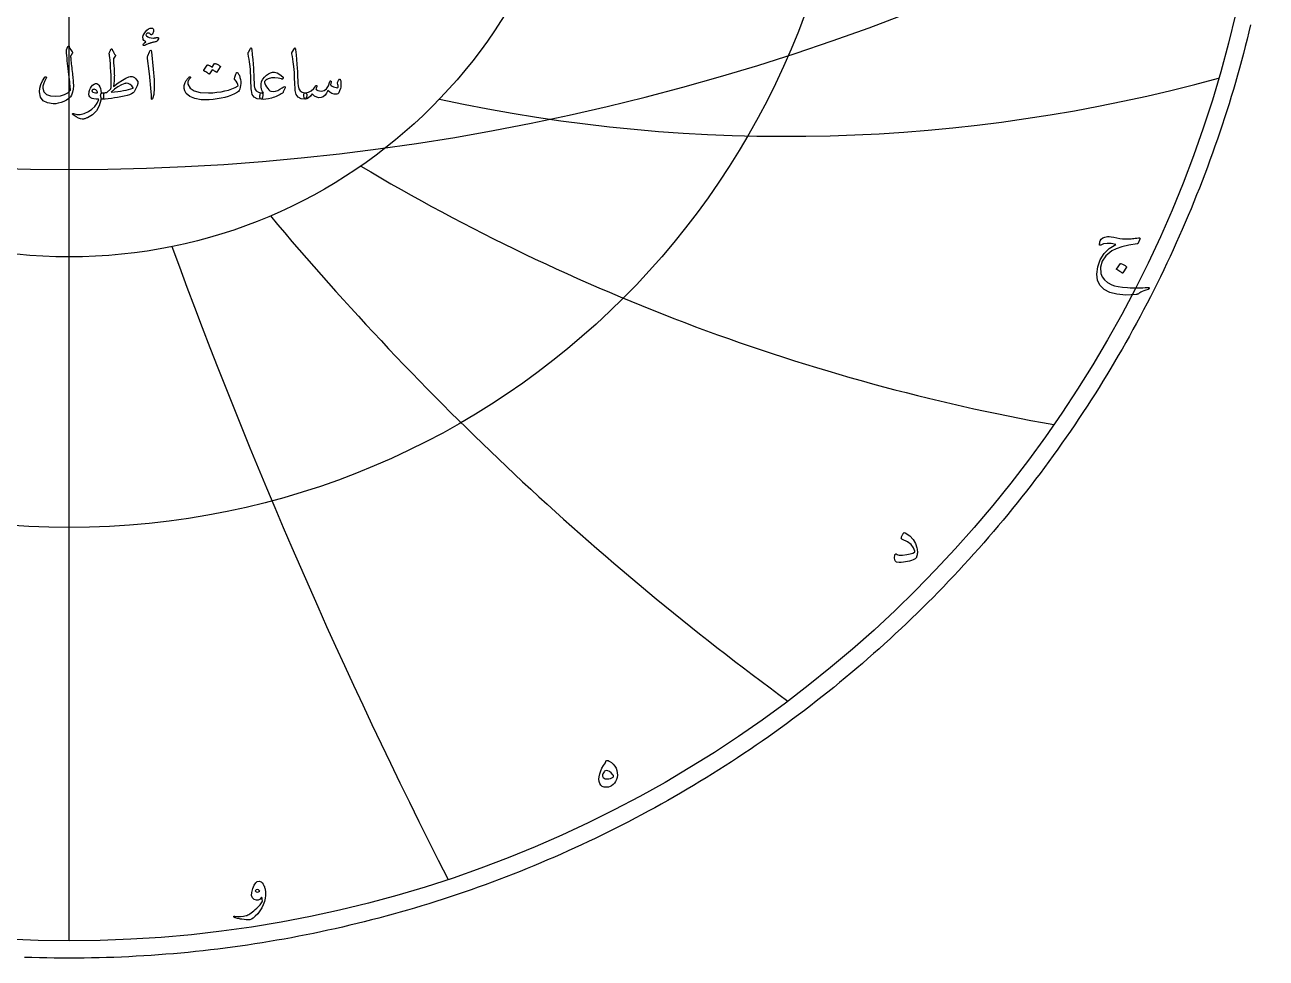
# Model space of a CAD drawing. Header units: millimetres. Extents: x -69 to 69, y -69 to 71.
# Drawn here: x -2.5 to 68, y -68.9 to -15.9 of the extents above; entities that cross this region are included whole.
import ezdxf

# ---------------------------------------------------------------- set-up
doc = ezdxf.new("R2010")
doc.units = ezdxf.units.MM
for name, color, linetype in [('CUT_OUTER', 1, 'Continuous'), ('ENGRAVE', 7, 'Continuous'), ('ENGRAVE_FINE', 8, 'Continuous'), ('TEXT', 5, 'Continuous')]:
    doc.layers.add(name, color=color, linetype=linetype)

msp = doc.modelspace()

# ---------------------------------------------------------------- linework, layer by layer
at = {"layer": 'CUT_OUTER'}
msp.add_lwpolyline([(67.0672, -15.9274), (66.9682, -16.3386), (66.8667, -16.7492), (66.7626, -17.1592), (66.6561, -17.5685), (66.5471, -17.9772), (66.4355, -18.3852), (66.3214, -18.7925), (66.2049, -19.1991), (66.0858, -19.6049), (65.9643, -20.01), (65.8403, -20.4144), (65.7138, -20.818), (65.5848, -21.2208), (65.4534, -21.6229), (65.3194, -22.0241), (65.1831, -22.4245), (65.0443, -22.824), (64.903, -23.2227), (64.7593, -23.6205), (64.6131, -24.0174), (64.4645, -24.4134), (64.3135, -24.8085), (64.1601, -25.2026), (64.0042, -25.5958), (63.846, -25.9881), (63.6853, -26.3793), (63.5223, -26.7696), (63.3568, -27.1589), (63.189, -27.5471), (63.0188, -27.9343), (62.8462, -28.3204), (62.6712, -28.7055), (62.4939, -29.0895), (62.3142, -29.4724), (62.1322, -29.8542), (61.9479, -30.2349), (61.7612, -30.6144), (61.5722, -30.9928), (61.3809, -31.37), (61.1872, -31.7461), (60.9913, -32.1209), (60.793, -32.4946), (60.5925, -32.867), (60.3897, -33.2381), (60.1846, -33.6081), (59.9773, -33.9767), (59.7677, -34.3441), (59.5558, -34.7102), (59.3417, -35.0749), (59.1254, -35.4384), (58.9068, -35.8005), (58.686, -36.1613), (58.4631, -36.5207), (58.2379, -36.8787), (58.0105, -37.2354), (57.7809, -37.5906), (57.5492, -37.9444), (57.3153, -38.2968), (57.0792, -38.6478), (56.841, -38.9973), (56.6006, -39.3453), (56.3582, -39.6919), (56.1136, -40.037), (55.8668, -40.3805), (55.618, -40.7225), (55.3671, -41.063), (55.1141, -41.402), (54.859, -41.7394), (54.6019, -42.0752), (54.3427, -42.4095), (54.0814, -42.7421), (53.8182, -43.0731), (53.5529, -43.4025), (53.2855, -43.7303), (53.0162, -44.0564), (52.7449, -44.3809), (52.4716, -44.7037), (52.1963, -45.0248), (51.919, -45.3443), (51.6398, -45.662), (51.3587, -45.978), (51.0756, -46.2922), (50.7906, -46.6048), (50.5037, -46.9155), (50.2149, -47.2245), (49.9242, -47.5318), (49.6316, -47.8372), (49.3371, -48.1408), (49.0408, -48.4426), (48.7426, -48.7426), (48.4426, -49.0408), (48.1408, -49.3371), (47.8372, -49.6316), (47.5318, -49.9242), (47.2245, -50.2149), (46.9155, -50.5037), (46.6048, -50.7906), (46.2922, -51.0756), (45.978, -51.3587), (45.662, -51.6398), (45.3443, -51.919), (45.0248, -52.1963), (44.7037, -52.4716), (44.3809, -52.7449), (44.0564, -53.0162), (43.7303, -53.2855), (43.4025, -53.5529), (43.0731, -53.8182), (42.7421, -54.0814), (42.4095, -54.3427), (42.0752, -54.6019), (41.7394, -54.859), (41.402, -55.1141), (41.063, -55.3671), (40.7225, -55.618), (40.3805, -55.8668), (40.037, -56.1136), (39.6919, -56.3582), (39.3453, -56.6006), (38.9973, -56.841), (38.6478, -57.0792), (38.2968, -57.3153), (37.9444, -57.5492), (37.5906, -57.7809), (37.2354, -58.0105), (36.8787, -58.2379), (36.5207, -58.4631), (36.1613, -58.686), (35.8005, -58.9068), (35.4384, -59.1254), (35.0749, -59.3417), (34.7102, -59.5558), (34.3441, -59.7677), (33.9767, -59.9773), (33.6081, -60.1846), (33.2381, -60.3897), (32.867, -60.5925), (32.4946, -60.793), (32.1209, -60.9913), (31.7461, -61.1872), (31.37, -61.3809), (30.9928, -61.5722), (30.6144, -61.7612), (30.2349, -61.9479), (29.8542, -62.1322), (29.4724, -62.3142), (29.0895, -62.4939), (28.7055, -62.6712), (28.3204, -62.8462), (27.9343, -63.0188), (27.5471, -63.189), (27.1589, -63.3568), (26.7696, -63.5223), (26.3793, -63.6853), (25.9881, -63.846), (25.5958, -64.0042), (25.2026, -64.1601), (24.8085, -64.3135), (24.4134, -64.4645), (24.0174, -64.6131), (23.6205, -64.7593), (23.2227, -64.903), (22.824, -65.0443), (22.4245, -65.1831), (22.0241, -65.3194), (21.6229, -65.4534), (21.2208, -65.5848), (20.818, -65.7138), (20.4144, -65.8403), (20.01, -65.9643), (19.6049, -66.0858), (19.1991, -66.2049), (18.7925, -66.3214), (18.3852, -66.4355), (17.9772, -66.5471), (17.5685, -66.6561), (17.1592, -66.7626), (16.7492, -66.8667), (16.3386, -66.9682), (15.9274, -67.0672), (15.5156, -67.1636), (15.1032, -67.2576), (14.6902, -67.349), (14.2767, -67.4379), (13.8626, -67.5242), (13.4481, -67.608), (13.033, -67.6892), (12.6174, -67.7679), (12.2013, -67.8441), (11.7848, -67.9177), (11.3679, -67.9887), (10.9505, -68.0572), (10.5327, -68.1231), (10.1145, -68.1864), (9.6959, -68.2472), (9.277, -68.3054), (8.8577, -68.361), (8.4381, -68.4141), (8.0181, -68.4646), (7.5979, -68.5125), (7.1774, -68.5578), (6.7566, -68.6006), (6.3355, -68.6407), (5.9142, -68.6783), (5.4927, -68.7133), (5.071, -68.7457), (4.6491, -68.7755), (4.227, -68.8028), (3.8047, -68.8274), (3.3824, -68.8495), (2.9598, -68.8689), (2.5372, -68.8858), (2.1145, -68.9001), (1.6917, -68.9117), (1.2688, -68.9208), (0.8459, -68.9273), (0.423, -68.9312), (0, -68.9325), (-0.423, -68.9312), (-0.8459, -68.9273), (-1.2688, -68.9208), (-1.6917, -68.9117), (-2.1145, -68.9001), (-2.5372, -68.8858)], dxfattribs=at)
at = {"layer": 'ENGRAVE'}
for points in [[(0, -67.95), (0, 67.95)], [(0, -67.95), (0, -29.1157)]]:
    msp.add_lwpolyline(points, dxfattribs=at)
for radius in [67.95, 44.4794, 29.1157]:
    msp.add_circle((0, 0), radius, dxfattribs=at)
for centre, radius, start, end in [((40.6975, 70.4901), 92.7553, 257.748266, 285.350766), ((76.4149, 76.4149), 116.8627, 239.187147, 259.889022), ((139.9589, 80.8053), 167.6199, 219.929865, 233.731116), ((311.6419, 83.5042), 325.687, 200.119644, 207.020269)]:
    msp.add_arc(centre, radius, start, end, dxfattribs=at)
at = {"layer": 'ENGRAVE_FINE'}
msp.add_arc((0, 107.9194), 132.0697, 239.147014, 300.852986, dxfattribs=at)
at = {"layer": 'TEXT'}
for points in [[(4.9247, -16.8983), (4.8724, -16.9081), (4.8238, -16.9173), (4.7789, -16.9261), (4.7379, -16.9344), (4.7008, -16.9425), (4.668, -16.9505), (4.6395, -16.9585), (4.6153, -16.9666), (4.5907, -16.9757), (4.5611, -16.9872), (4.5264, -17.0009), (4.4867, -17.0168), (4.442, -17.0353), (4.3923, -17.0565), (4.3375, -17.0805), (4.2777, -17.1072), (4.2534, -17.1153), (4.2325, -17.1153), (4.2152, -17.1072), (4.2014, -17.0911), (4.1931, -17.0517), (4.2165, -17.0058), (4.2715, -16.9533), (4.3581, -16.8942), (4.2918, -16.8566), (4.2416, -16.8159), (4.2074, -16.7722), (4.1893, -16.7255), (4.1858, -16.6373), (4.2074, -16.5416), (4.2541, -16.4384), (4.326, -16.3276), (4.4116, -16.2284), (4.4998, -16.1599), (4.5904, -16.1219), (4.6836, -16.1146), (4.7356, -16.1277), (4.771, -16.1548), (4.7899, -16.196), (4.7921, -16.2513), (4.7831, -16.311), (4.768, -16.3658), (4.7469, -16.4155), (4.7198, -16.4602), (4.6927, -16.4916), (4.6675, -16.5054), (4.6444, -16.5017), (4.6233, -16.4803), (4.5992, -16.4484), (4.5711, -16.4251), (4.539, -16.4103), (4.5028, -16.404), (4.4649, -16.404), (4.4315, -16.412), (4.4026, -16.4281), (4.3782, -16.4522), (4.3604, -16.4813), (4.3551, -16.5085), (4.3624, -16.5336), (4.3822, -16.5567), (4.4566, -16.6117), (4.547, -16.6521), (4.6535, -16.678), (4.776, -16.6893), (4.7867, -16.6889), (4.7986, -16.6878), (4.8118, -16.6859), (4.8263, -16.6833), (4.842, -16.6801), (4.8589, -16.6767), (4.8771, -16.6731), (4.8966, -16.6692), (4.9177, -16.6653), (4.9368, -16.6617), (4.9539, -16.6583), (4.9689, -16.6551), (4.9822, -16.6525), (4.9941, -16.6506), (5.0043, -16.6495), (5.0131, -16.6491), (5.0297, -16.6509), (5.0433, -16.6561), (5.0538, -16.6649), (5.0614, -16.6772), (5.0661, -16.689), (5.0684, -16.7003), (5.0681, -16.7111), (5.0654, -16.7214), (5.0265, -16.7943), (4.99, -16.848), (4.9561, -16.8827), (4.9247, -16.8983)], [(-0.0743, -17.1715), (-0.0673, -17.1592), (-0.0583, -17.1504), (-0.0472, -17.1451), (-0.0342, -17.1434), (-0.0211, -17.1457), (-0.01, -17.1524), (-0.001, -17.1637), (0.006, -17.1796), (0.0435, -17.2717), (0.0834, -17.3514), (0.1258, -17.4184), (0.1708, -17.4729), (0.1841, -17.4925), (0.1879, -17.5151), (0.1821, -17.5407), (0.1668, -17.5694), (0.157, -17.5832), (0.1477, -17.5965), (0.1389, -17.6093), (0.1306, -17.6216), (0.1228, -17.6332), (0.1155, -17.6437), (0.1088, -17.6532), (0.1025, -17.6618), (0.0919, -17.6774), (0.0844, -17.6959), (0.0799, -17.7175), (0.0784, -17.7422), (0.0831, -17.8116), (0.0894, -17.8873), (0.0972, -17.9693), (0.1065, -18.0576), (0.117, -18.1522), (0.1286, -18.253), (0.1412, -18.3601), (0.1547, -18.4735), (0.1699, -18.5867), (0.1833, -18.693), (0.195, -18.7926), (0.2049, -18.8854), (0.2134, -18.9717), (0.2205, -19.0517), (0.2264, -19.1254), (0.2311, -19.1929), (0.2363, -19.3925), (0.22, -19.5816), (0.1821, -19.7602), (0.1226, -19.9282), (0.0645, -20.027), (-0.0251, -20.1181), (-0.1464, -20.2018), (-0.2994, -20.2779), (-0.4651, -20.3409), (-0.6209, -20.3854), (-0.7665, -20.4112), (-0.9022, -20.4185), (-1.2417, -20.3718), (-1.4849, -20.2437), (-1.6315, -20.0342), (-1.6818, -19.7434), (-1.6642, -19.5266), (-1.6074, -19.3144), (-1.5115, -19.1067), (-1.3764, -18.9035), (-1.3661, -18.8917), (-1.3553, -18.8844), (-1.344, -18.8817), (-1.3321, -18.8834), (-1.3196, -18.8882), (-1.31, -18.8945), (-1.3035, -18.9023), (-1.3, -18.9116), (-1.2975, -18.9254), (-1.298, -18.9387), (-1.3015, -18.9515), (-1.308, -18.9638), (-1.4002, -19.1434), (-1.4638, -19.2963), (-1.4987, -19.4227), (-1.5049, -19.5224), (-1.4379, -19.7371), (-1.293, -19.8871), (-1.0702, -19.9722), (-0.7696, -19.9925), (-0.4986, -19.9632), (-0.2682, -19.8951), (-0.0786, -19.7883), (0.0703, -19.6429), (0.0672, -19.5727), (0.0618, -19.4907), (0.0541, -19.3969), (0.0442, -19.2913), (0.0318, -19.1736), (0.0166, -19.0437), (-0.0014, -18.9014), (-0.0221, -18.7468), (-0.0417, -18.5873), (-0.0603, -18.4303), (-0.0779, -18.2759), (-0.0944, -18.1239), (-0.1098, -17.9745), (-0.1236, -17.8275), (-0.1359, -17.6831), (-0.1467, -17.5412), (-0.1628, -17.4046), (-0.162, -17.389), (-0.1597, -17.3745), (-0.156, -17.3609), (-0.1507, -17.3483)], [(2.377, -17.3162), (2.3865, -17.3059), (2.3951, -17.2991), (2.4026, -17.2958), (2.4091, -17.2961), (2.4169, -17.2996), (2.4242, -17.3061), (2.431, -17.3157), (2.4372, -17.3282), (2.4627, -17.3825), (2.487, -17.4327), (2.51, -17.4789), (2.5317, -17.5211), (2.5524, -17.5588), (2.5724, -17.5915), (2.5916, -17.6191), (2.61, -17.6417), (2.6236, -17.6603), (2.6281, -17.6799), (2.6236, -17.7005), (2.61, -17.7221), (2.5297, -17.8225), (2.5194, -17.8399), (2.5126, -17.8597), (2.5093, -17.882), (2.5096, -17.9069), (2.5226, -18.0965), (2.5337, -18.2636), (2.5427, -18.408), (2.5498, -18.5298), (2.555, -18.6292), (2.5588, -18.7066), (2.5611, -18.7619), (2.5618, -18.795), (2.5609, -18.893), (2.5583, -18.9859), (2.5539, -19.0738), (2.5478, -19.1567), (2.5401, -19.2345), (2.5312, -19.3074), (2.521, -19.3752), (2.5096, -19.438), (2.7826, -19.229), (3.0189, -19.0683), (3.2186, -18.9558), (3.3816, -18.8915), (3.4542, -18.8744), (3.5192, -18.8673), (3.5768, -18.8704), (3.6267, -18.8834), (3.6973, -18.9201), (3.7644, -18.9779), (3.8279, -19.0567), (3.8879, -19.1567), (3.8972, -19.1805), (3.901, -19.2079), (3.8992, -19.2388), (3.892, -19.2732), (3.852, -19.3968), (3.8046, -19.5143), (3.7496, -19.6258), (3.687, -19.7313), (3.6262, -19.7991), (3.5403, -19.8579), (3.4293, -19.9076), (3.2932, -19.9483), (3.111, -19.9886), (2.93, -20.0252), (2.7503, -20.058), (2.5719, -20.087), (2.3949, -20.112), (2.2197, -20.1327), (2.0463, -20.1491), (1.8747, -20.1613), (1.8553, -20.1558), (1.8375, -20.1392), (1.8212, -20.1116), (1.8063, -20.0729), (1.7933, -20.0254), (1.7862, -19.9795), (1.7852, -19.935), (1.7903, -19.8921), (1.8016, -19.8547), (1.8194, -19.8268), (1.8438, -19.8084), (1.8747, -19.7997), (1.9157, -19.7974), (1.9545, -19.7946), (1.9911, -19.7914), (2.0253, -19.7876), (2.0574, -19.7838), (2.0871, -19.7806), (2.1146, -19.7778), (2.1399, -19.7755), (2.3649, -19.5585), (2.3669, -19.5491), (2.3689, -19.5369), (2.3709, -19.522), (2.373, -19.5043), (2.375, -19.4838), (2.377, -19.4606), (2.379, -19.4346), (2.381, -19.4058), (2.3827, -19.3746), (2.384, -19.341), (2.3848, -19.3052), (2.385, -19.2672), (2.385, -19.2271), (2.385, -19.1853), (2.385, -19.1417), (2.385, -19.0964), (2.3845, -19.0452), (2.383, -18.9839), (2.3805, -18.9126), (2.377, -18.8312), (2.3725, -18.7403), (2.3669, -18.6403), (2.3604, -18.5313), (2.3529, -18.4133), (2.3355, -18.1513), (2.3197, -17.9441), (2.3054, -17.7916), (2.2926, -17.6939), (2.2823, -17.6311), (2.2755, -17.5834), (2.2722, -17.5508), (2.2725, -17.5332), (2.2847, -17.5), (2.2971, -17.4689), (2.3098, -17.4398), (2.3227, -17.4126), (2.3359, -17.387), (2.3493, -17.3624), (2.363, -17.3388), (2.377, -17.3162)], [(4.559, -17.4689), (4.5975, -17.3945), (4.6284, -17.3684), (4.6517, -17.3905), (4.6675, -17.4609), (4.76, -18.4454), (4.815, -19.0497), (4.8273, -19.5324), (4.7969, -19.8936), (4.7238, -20.1332), (4.7105, -20.1528), (4.6987, -20.1633), (4.6884, -20.1648), (4.6796, -20.1573), (4.6726, -20.1455), (4.6675, -20.1302), (4.6645, -20.1113), (4.6635, -20.089), (4.6635, -19.9149), (4.6555, -19.7303), (4.6394, -19.5352), (4.6153, -19.3295), (4.61, -19.2757), (4.5942, -19.1306), (4.5678, -18.894), (4.5309, -18.566), (4.4425, -17.8386), (4.4405, -17.7999), (4.4425, -17.7643), (4.4485, -17.7316), (4.4586, -17.702)], [(10.2975, -17.268), (10.3053, -17.2559), (10.3126, -17.2479), (10.3194, -17.2439), (10.3257, -17.2439), (10.3352, -17.2491), (10.3437, -17.265), (10.3513, -17.2913), (10.3578, -17.3282), (10.391, -17.6284), (10.4181, -17.9059), (10.4392, -18.1608), (10.4543, -18.3932), (10.4639, -18.5918), (10.4728, -18.7699), (10.481, -18.9274), (10.4884, -19.0643), (10.4948, -19.1805), (10.5, -19.2762), (10.5039, -19.3513), (10.5065, -19.4058), (10.5422, -19.5691), (10.621, -19.6891), (10.7431, -19.766), (10.9083, -19.7997), (10.9543, -19.8117), (10.9837, -19.8398), (10.9965, -19.884), (10.9927, -19.9443), (10.9739, -20.0393), (10.9536, -20.1071), (10.9317, -20.1478), (10.9083, -20.1613), (10.6758, -20.1307), (10.5045, -20.0388), (10.3945, -19.8855), (10.3458, -19.6711), (10.3381, -19.5685), (10.3312, -19.4656), (10.325, -19.3625), (10.3196, -19.2592), (10.3147, -19.1556), (10.3101, -19.0517), (10.3057, -18.9476), (10.3015, -18.8432), (10.294, -18.6442), (10.2835, -18.465), (10.2699, -18.3056), (10.2533, -18.1661), (10.2337, -18.0321), (10.2111, -17.8893), (10.1855, -17.7378), (10.1569, -17.5774), (10.1531, -17.5485), (10.1539, -17.5221), (10.1591, -17.4983), (10.1689, -17.4769)], [(12.785, -17.268), (12.7928, -17.2559), (12.8001, -17.2479), (12.8069, -17.2439), (12.8131, -17.2439), (12.8227, -17.2491), (12.8312, -17.265), (12.8388, -17.2913), (12.8453, -17.3282), (12.8784, -17.6284), (12.9056, -17.9059), (12.9267, -18.1608), (12.9417, -18.3932), (12.9514, -18.5918), (12.9603, -18.7699), (12.9685, -18.9274), (12.9759, -19.0643), (12.9823, -19.1805), (12.9874, -19.2762), (12.9913, -19.3513), (12.994, -19.4058), (13.0296, -19.5691), (13.1085, -19.6891), (13.2306, -19.766), (13.3958, -19.7997), (13.4418, -19.8117), (13.4712, -19.8398), (13.484, -19.884), (13.4802, -19.9443), (13.4614, -20.0393), (13.441, -20.1071), (13.4192, -20.1478), (13.3958, -20.1613), (13.1633, -20.1307), (12.992, -20.0388), (12.882, -19.8855), (12.8332, -19.6711), (12.8256, -19.5685), (12.8187, -19.4656), (12.8125, -19.3625), (12.8071, -19.2592), (12.8022, -19.1556), (12.7976, -19.0517), (12.7932, -18.9476), (12.789, -18.8432), (12.7815, -18.6442), (12.7709, -18.465), (12.7574, -18.3056), (12.7408, -18.1661), (12.7212, -18.0321), (12.6986, -17.8893), (12.673, -17.7378), (12.6444, -17.5774), (12.6406, -17.5485), (12.6413, -17.5221), (12.6466, -17.4983), (12.6564, -17.4769)], [(8.2561, -18.132), (8.2611, -18.1269), (8.2682, -18.1239), (8.2772, -18.1229), (8.2883, -18.1239), (8.3278, -18.1387), (8.3661, -18.1551), (8.4032, -18.1729), (8.439, -18.1922), (8.4737, -18.2133), (8.5078, -18.2364), (8.541, -18.2616), (8.5736, -18.2887), (8.5799, -18.297), (8.5826, -18.3058), (8.5819, -18.315), (8.5776, -18.3248), (8.3847, -18.6303), (8.3794, -18.6343), (8.3716, -18.6343), (8.3613, -18.6303), (8.3485, -18.6222), (8.3397, -18.6148), (8.3254, -18.6046), (8.3056, -18.5917), (8.2802, -18.576), (8.2491, -18.5573), (8.2119, -18.5353), (8.1687, -18.5101), (8.1195, -18.4816), (7.9668, -18.7187), (7.9597, -18.7259), (7.9507, -18.7277), (7.9396, -18.7239), (7.9266, -18.7146), (7.9153, -18.7066), (7.8975, -18.6946), (7.8731, -18.6785), (7.8422, -18.6584), (7.8043, -18.6343), (7.7588, -18.6061), (7.7058, -18.574), (7.6453, -18.5378), (7.639, -18.5318), (7.6362, -18.5258), (7.637, -18.5197), (7.6413, -18.5137), (7.8382, -18.2204), (7.8432, -18.2153), (7.8502, -18.2123), (7.8593, -18.2113), (7.8703, -18.2123), (7.904, -18.2232), (7.9366, -18.2359), (7.9683, -18.2504), (7.9989, -18.2666), (8.0286, -18.2843), (8.0572, -18.3032), (8.0848, -18.3235), (8.1114, -18.3449)], [(9.5662, -18.6664), (9.5932, -18.7003), (9.6179, -18.7377), (9.6404, -18.7787), (9.6606, -18.8231), (9.6785, -18.8709), (9.6942, -18.9216), (9.7077, -18.9753), (9.7189, -19.0321), (9.7334, -19.1461), (9.7369, -19.2592), (9.7294, -19.3712), (9.7108, -19.4822), (9.6827, -19.5811), (9.6465, -19.661), (9.6023, -19.7218), (9.5501, -19.7635), (9.3843, -19.8511), (9.2085, -19.9292), (9.0226, -19.9978), (8.8267, -20.0568), (8.6208, -20.1058), (8.4048, -20.1442), (8.1788, -20.1721), (7.9427, -20.1895), (7.5001, -20.1849), (7.1369, -20.1231), (6.8531, -20.0041), (6.6487, -19.8278), (6.5648, -19.6899), (6.5261, -19.5415), (6.5327, -19.3825), (6.5844, -19.2129), (6.6018, -19.1764), (6.6221, -19.1391), (6.645, -19.1011), (6.6708, -19.0622), (6.6993, -19.0227), (6.7306, -18.9824), (6.7646, -18.9413), (6.8014, -18.8995), (6.8137, -18.8877), (6.8265, -18.8804), (6.8398, -18.8776), (6.8536, -18.8794), (6.8629, -18.8829), (6.8707, -18.8894), (6.877, -18.899), (6.8818, -18.9116), (6.884, -18.9234), (6.8828, -18.9347), (6.878, -18.9455), (6.8697, -18.9558), (6.8353, -18.9967), (6.8044, -19.0391), (6.777, -19.0831), (6.7532, -19.1286), (6.7368, -19.172), (6.7281, -19.2139), (6.7268, -19.2544), (6.7331, -19.2933), (6.8587, -19.5206), (7.0947, -19.6801), (7.4413, -19.7718), (7.8985, -19.7956), (8.1497, -19.786), (8.3892, -19.765), (8.6169, -19.7327), (8.8328, -19.6891), (9.0371, -19.6343), (9.2301, -19.5681), (9.4118, -19.4906), (9.5822, -19.4018), (9.5657, -19.3189), (9.528, -19.227), (9.4692, -19.126), (9.3893, -19.016), (9.3868, -19.0055), (9.3873, -18.9859), (9.3908, -18.9573), (9.3974, -18.9196), (9.3991, -18.9158), (9.4004, -18.9126), (9.4011, -18.9098), (9.4014, -18.9075), (9.4145, -18.8563), (9.4335, -18.799), (9.4587, -18.7357), (9.4898, -18.6664), (9.5036, -18.6453), (9.5209, -18.6383), (9.5418, -18.6453), (9.5662, -18.6664)], [(12.2626, -19.5063), (12.1541, -19.7474), (12.1403, -19.7713), (12.127, -19.7906), (12.1142, -19.8054), (12.1019, -19.8157), (12.0393, -19.8585), (11.9723, -19.8986), (11.9007, -19.9359), (11.8246, -19.9704), (11.7442, -20.0027), (11.6598, -20.0332), (11.5714, -20.062), (11.479, -20.089), (11.3062, -20.1312), (11.1535, -20.1573), (11.0209, -20.1673), (10.9083, -20.1613), (10.8654, -20.1417), (10.837, -20.1031), (10.8232, -20.0453), (10.824, -19.9684), (10.8343, -19.8991), (10.8491, -19.8479), (10.8684, -19.8147), (10.8923, -19.7997), (10.8963, -19.7997), (10.9003, -19.7997), (10.9043, -19.7997), (10.9083, -19.7997), (10.9382, -19.8027), (10.9676, -19.8037), (10.9965, -19.8027), (11.0249, -19.7997), (10.9762, -19.7276), (10.9385, -19.648), (10.9119, -19.5608), (10.8963, -19.4661), (10.894, -19.2966), (10.9234, -19.1456), (10.9845, -19.0133), (11.0771, -18.8995), (11.1964, -18.7933), (11.3132, -18.7116), (11.4275, -18.6546), (11.5393, -18.6222), (11.6598, -18.6225), (11.7964, -18.6674), (11.9492, -18.7571), (12.1179, -18.8915), (12.137, -18.9123), (12.1461, -18.9347), (12.1451, -18.9585), (12.134, -18.9839), (12.1182, -19.0035), (12.0988, -19.014), (12.076, -19.0155), (12.0496, -19.008), (11.8605, -18.9532), (11.6709, -18.9337), (11.4807, -18.9492), (11.2901, -19), (11.2145, -19.0319), (11.1565, -19.0673), (11.1161, -19.1062), (11.0932, -19.1486), (11.0877, -19.2024), (11.1032, -19.2712), (11.1399, -19.3551), (11.1977, -19.4541), (11.268, -19.554), (11.3343, -19.6289), (11.3966, -19.6786), (11.4549, -19.7032), (11.5817, -19.7158), (11.709, -19.7012), (11.8369, -19.6595), (11.9652, -19.5907), (12.0818, -19.5103), (12.142, -19.4721), (12.1903, -19.45), (12.2264, -19.444), (12.2505, -19.4541), (12.2603, -19.4664), (12.2656, -19.4792), (12.2664, -19.4925), (12.2626, -19.5063)], [(15.3448, -19.016), (15.3536, -19.01), (15.3639, -19.012), (15.3757, -19.0221), (15.389, -19.0401), (15.4033, -19.0708), (15.4141, -19.1145), (15.4214, -19.1713), (15.4252, -19.2411), (15.4265, -19.3204), (15.4222, -19.3978), (15.4124, -19.4731), (15.3971, -19.5465), (15.3524, -19.6891), (15.3026, -19.7916), (15.2479, -19.8539), (15.1881, -19.876), (15.0467, -19.8677), (14.9158, -19.8308), (14.7955, -19.7652), (14.6858, -19.6711), (14.6104, -19.8195), (14.521, -19.9353), (14.4175, -20.0184), (14.3, -20.0689), (14.1767, -20.0799), (14.0519, -20.0488), (13.9255, -19.9755), (13.7977, -19.8599), (13.6942, -19.9918), (13.5927, -20.086), (13.4933, -20.1425), (13.3958, -20.1613), (13.3762, -20.1503), (13.3577, -20.1171), (13.3401, -20.0619), (13.3235, -19.9845), (13.3175, -19.9082), (13.3275, -19.8519), (13.3536, -19.8157), (13.3958, -19.7997), (13.5812, -19.7577), (13.7434, -19.6761), (13.8826, -19.5548), (13.9986, -19.3938), (14.0049, -19.385), (14.0117, -19.3787), (14.019, -19.3749), (14.0267, -19.3737), (14.0363, -19.3747), (14.0448, -19.3777), (14.0524, -19.3827), (14.0589, -19.3898), (14.0627, -19.4114), (14.0539, -19.448), (14.0325, -19.4998), (13.9986, -19.5666), (14.0431, -19.6181), (14.1121, -19.656), (14.2058, -19.6804), (14.3241, -19.6912), (14.4715, -19.6603), (14.6004, -19.5595), (14.7106, -19.389), (14.8023, -19.1486), (14.8068, -19.1363), (14.8124, -19.1275), (14.8189, -19.1223), (14.8264, -19.1205), (14.8377, -19.1215), (14.8475, -19.1245), (14.8558, -19.1296), (14.8626, -19.1366), (14.8676, -19.1466), (14.8706, -19.1567), (14.8716, -19.1667), (14.8706, -19.1768), (14.8305, -19.3456), (14.8774, -19.3872), (14.9339, -19.4239), (15, -19.4556), (15.0756, -19.4822), (15.1492, -19.4995), (15.2052, -19.5033), (15.2436, -19.4935), (15.2645, -19.4701), (15.2712, -19.4345), (15.2675, -19.3837), (15.2532, -19.3179), (15.2283, -19.2371), (15.2326, -19.2142), (15.2534, -19.1697), (15.2908, -19.1037), (15.3448, -19.016)], [(1.7943, -20.2055), (1.7001, -20.5363), (1.5421, -20.8133), (1.3203, -21.0366), (1.0348, -21.2061), (0.9948, -21.2233), (0.9554, -21.2388), (0.9165, -21.2525), (0.8781, -21.2644), (0.8404, -21.2743), (0.8037, -21.282), (0.768, -21.2874), (0.7334, -21.2905), (0.647, -21.2782), (0.5325, -21.2333), (0.3898, -21.1557), (0.219, -21.0454), (0.2007, -21.0296), (0.1899, -21.0143), (0.1866, -20.9994), (0.1909, -20.9851), (0.2004, -20.9741), (0.213, -20.969), (0.2286, -20.9701), (0.2471, -20.9771), (0.4247, -21.0346), (0.6239, -21.0343), (0.8446, -20.9763), (1.087, -20.8605), (1.2849, -20.7262), (1.4487, -20.5682), (1.5783, -20.3866), (1.6737, -20.1814), (1.673, -20.1741), (1.6707, -20.1684), (1.6669, -20.1641), (1.6617, -20.1613), (1.5233, -20.1533), (1.4055, -20.1372), (1.3083, -20.1131), (1.2317, -20.0809), (1.1724, -20.0312), (1.1352, -19.9624), (1.1202, -19.8745), (1.1272, -19.7675), (1.1295, -19.7533), (1.1322, -19.7389), (1.1355, -19.7242), (1.1393, -19.7092), (1.1435, -19.6938), (1.1483, -19.6776), (1.1536, -19.6606), (1.1594, -19.6429), (1.2066, -19.5281), (1.2638, -19.433), (1.3311, -19.3574), (1.4085, -19.3014), (1.4876, -19.2707), (1.5602, -19.2712), (1.6263, -19.3029), (1.6858, -19.3656), (1.7378, -19.4531), (1.7772, -19.5545), (1.8041, -19.6701), (1.8184, -19.7997), (1.8263, -19.7995), (1.834, -19.7991), (1.8414, -19.7985), (1.8485, -19.7976), (1.8557, -19.7968), (1.8631, -19.7961), (1.8708, -19.7958), (1.8787, -19.7956), (1.9058, -19.8014), (1.9269, -19.8187), (1.942, -19.8476), (1.951, -19.8881), (1.9548, -19.9325), (1.954, -19.9775), (1.9487, -20.0229), (1.9389, -20.0689), (1.9261, -20.1093), (1.9118, -20.1382), (1.896, -20.1555), (1.8787, -20.1613), (1.8023, -20.1613), (1.8018, -20.1686), (1.8003, -20.1784), (1.7978, -20.1907), (1.7943, -20.2055)], [(1.6014, -19.7554), (1.5592, -19.6819), (1.513, -19.6299), (1.4628, -19.5995), (1.4085, -19.5907), (1.3761, -19.5992), (1.3472, -19.6128), (1.3219, -19.6314), (1.3, -19.655), (1.293, -19.6675), (1.292, -19.6811), (1.297, -19.6957), (1.308, -19.7112), (1.3495, -19.7477), (1.4095, -19.7725), (1.4881, -19.7858), (1.5853, -19.7876), (1.5954, -19.7856), (1.6014, -19.7796), (1.6034, -19.7695), (1.6014, -19.7554)], [(3.241, -19.2531), (3.2206, -19.2539), (3.1998, -19.2561), (3.1784, -19.2599), (3.1566, -19.2652), (2.9592, -19.3428), (2.7648, -19.451), (2.5734, -19.5899), (2.385, -19.7595), (2.5731, -19.7419), (2.7517, -19.7213), (2.9207, -19.6977), (3.0802, -19.6711), (3.2302, -19.6412), (3.3706, -19.6078), (3.5014, -19.5708), (3.6227, -19.5304), (3.634, -19.5256), (3.6398, -19.5194), (3.6401, -19.5116), (3.6348, -19.5023), (3.5484, -19.3963), (3.4539, -19.3194), (3.3515, -19.2717), (3.241, -19.2531)], [(60.7782, -28.1029), (60.6753, -28.3343), (60.6659, -28.3496), (60.655, -28.3611), (60.6424, -28.3689), (60.6282, -28.3729), (60.1526, -28.4479), (59.7548, -28.5401), (59.4347, -28.6494), (59.1922, -28.7758), (58.8522, -29.0531), (58.6339, -29.3577), (58.5372, -29.6897), (58.5621, -30.0489), (58.6376, -30.2434), (58.7657, -30.4154), (58.9463, -30.5649), (59.1793, -30.6919), (59.343, -30.7487), (59.5469, -30.7948), (59.791, -30.8301), (60.0752, -30.8548), (60.2263, -30.862), (60.3753, -30.8666), (60.5221, -30.8684), (60.6667, -30.8676), (60.8087, -30.8644), (60.9475, -30.8591), (61.0831, -30.8516), (61.2154, -30.8419), (61.2465, -30.8398), (61.2711, -30.8419), (61.2893, -30.8483), (61.3011, -30.8591), (61.3076, -30.8722), (61.3097, -30.8859), (61.3076, -30.9001), (61.3011, -30.9148), (61.2964, -30.9227), (61.291, -30.9293), (61.2847, -30.9345), (61.2776, -30.9384), (61.2699, -30.9417), (61.262, -30.9453), (61.2539, -30.9492), (61.2454, -30.9534), (61.1219, -30.9927), (61.0129, -31.0337), (60.9183, -31.0763), (60.8382, -31.1205), (60.7869, -31.1524), (60.7401, -31.1795), (60.698, -31.2017), (60.6603, -31.2191), (60.6278, -31.2325), (60.6008, -31.2427), (60.5795, -31.2497), (60.5639, -31.2534), (59.9777, -31.2751), (59.4794, -31.2331), (59.069, -31.1272), (58.7464, -30.9576), (58.5133, -30.7251), (58.3756, -30.4347), (58.3333, -30.0864), (58.3864, -29.6803), (58.5267, -29.2712), (58.7464, -28.9227), (59.0454, -28.6347), (59.4237, -28.4072), (59.1558, -28.356), (58.9222, -28.344), (58.7228, -28.371), (58.5578, -28.4372), (58.5433, -28.4426), (58.5299, -28.4458), (58.5176, -28.4469), (58.5064, -28.4458), (58.497, -28.4423), (58.4903, -28.4361), (58.4863, -28.4273), (58.4849, -28.4158), (58.4908, -28.3625), (58.4999, -28.3097), (58.5123, -28.2575), (58.5278, -28.2057), (58.5825, -28.1053), (58.6693, -28.0311), (58.7882, -27.9831), (58.9393, -27.9614), (59.0349, -27.9622), (59.1547, -27.9732), (59.2986, -27.9944), (59.4665, -28.0257), (59.6399, -28.0571), (59.7998, -28.0782), (59.9464, -28.0892), (60.0795, -28.09), (60.1435, -28.0872), (60.2113, -28.083), (60.2828, -28.0776), (60.3581, -28.0707), (60.4371, -28.0623), (60.5199, -28.052), (60.6065, -28.0398), (60.6967, -28.0257), (60.7485, -28.0241), (60.7793, -28.0364), (60.7892, -28.0627), (60.7782, -28.1029)], [(59.6723, -29.4917), (59.6776, -29.4863), (59.6851, -29.4831), (59.6948, -29.482), (59.7066, -29.4831), (59.7899, -29.5169), (59.8684, -29.5581), (59.9421, -29.6069), (60.0109, -29.6631), (60.0176, -29.6717), (60.0206, -29.6803), (60.0198, -29.6889), (60.0152, -29.6974), (59.8137, -30.0232), (59.8062, -30.031), (59.7966, -30.0328), (59.7848, -30.0288), (59.7709, -30.0189), (59.7588, -30.0103), (59.7398, -29.9975), (59.7138, -29.9803), (59.6809, -29.9589), (59.6404, -29.9332), (59.5919, -29.9032), (59.5354, -29.8689), (59.4708, -29.8303), (59.4622, -29.8239), (59.458, -29.8175), (59.458, -29.811), (59.4622, -29.8046)], [(47.24, -45.0629), (47.257, -45.0118), (47.2738, -44.9659), (47.2903, -44.925), (47.3065, -44.8893), (47.3221, -44.8583), (47.337, -44.8319), (47.3511, -44.8101), (47.3643, -44.7928), (47.385, -44.7762), (47.4083, -44.7693), (47.4343, -44.7719), (47.4629, -44.7843), (47.7166, -44.9544), (47.9119, -45.1518), (48.0488, -45.3766), (48.1273, -45.6287), (48.1383, -45.7008), (48.1455, -45.7712), (48.149, -45.8401), (48.1487, -45.9073), (48.1445, -45.9724), (48.1359, -46.0348), (48.123, -46.0946), (48.1059, -46.1516), (48.0906, -46.1822), (48.0705, -46.2095), (48.0456, -46.2336), (48.0159, -46.2545), (47.9135, -46.3046), (47.808, -46.3477), (47.6992, -46.3839), (47.5872, -46.4131), (47.4726, -46.4359), (47.3558, -46.4528), (47.2368, -46.4637), (47.1157, -46.4688), (46.9721, -46.4447), (46.8842, -46.3638), (46.8521, -46.2261), (46.8757, -46.0316), (46.8837, -46.0104), (46.895, -45.9941), (46.9094, -45.9826), (46.9271, -45.9759), (46.9424, -45.9778), (46.9582, -45.9834), (46.9745, -45.9928), (46.9914, -46.0059), (47.0436, -46.034), (47.1146, -46.0498), (47.2044, -46.0533), (47.3129, -46.0445), (47.5484, -46.0102), (47.7405, -45.9716), (47.8892, -45.9287), (47.9944, -45.8816), (47.9998, -45.8752), (48.003, -45.8644), (48.0041, -45.8494), (48.003, -45.8301), (47.9304, -45.6276), (47.7898, -45.4487), (47.5811, -45.2933), (47.3043, -45.1615), (47.2682, -45.1424), (47.2454, -45.1197), (47.236, -45.0931), (47.24, -45.0629)], [(30.4758, -57.7247), (30.5125, -57.7078), (30.554, -57.7043), (30.6003, -57.7142), (30.6515, -57.7376), (30.7788, -57.8228), (30.8862, -57.9197), (30.9738, -58.0285), (31.0416, -58.1491), (31.0885, -58.2747), (31.1134, -58.403), (31.1163, -58.534), (31.0973, -58.6677), (31.0627, -58.7896), (31.0148, -58.8981), (30.9534, -58.9932), (30.8787, -59.0749), (30.7943, -59.1406), (30.704, -59.1874), (30.6078, -59.2156), (30.5058, -59.225), (30.3724, -59.2153), (30.2636, -59.1778), (30.1795, -59.1124), (30.12, -59.0192), (30.0844, -58.9059), (30.0718, -58.776), (30.0822, -58.6294), (30.1157, -58.4663), (30.1701, -58.2969), (30.2432, -58.1362), (30.3351, -57.984), (30.4458, -57.8404), (30.4495, -57.8337), (30.4522, -57.8222), (30.4538, -57.8059), (30.4543, -57.7847), (30.4557, -57.7617), (30.4597, -57.744), (30.4664, -57.7317), (30.4758, -57.7247)], [(30.883, -58.6463), (30.9009, -58.6238), (30.9033, -58.5948), (30.8902, -58.5595), (30.8615, -58.5177), (30.7622, -58.4095), (30.6654, -58.3334), (30.5714, -58.2894), (30.4801, -58.2777), (30.4367, -58.2854), (30.3965, -58.3087), (30.3595, -58.3476), (30.3257, -58.402), (30.2987, -58.4606), (30.2818, -58.5123), (30.2751, -58.5571), (30.2786, -58.5948), (30.3086, -58.6642), (30.36, -58.7138), (30.4329, -58.7435), (30.5272, -58.7534), (30.6314, -58.7467), (30.7255, -58.7267), (30.8093, -58.6932), (30.883, -58.6463)], [(10.4254, -64.9735), (10.5036, -64.7919), (10.5883, -64.6627), (10.6794, -64.5861), (10.7769, -64.562), (10.838, -64.5727), (10.8969, -64.6049), (10.9537, -64.6585), (11.0083, -64.7335), (11.0346, -64.7769), (11.0576, -64.8213), (11.0775, -64.8669), (11.0941, -64.9135), (11.1083, -64.9615), (11.1209, -65.011), (11.1318, -65.0622), (11.1412, -65.115), (11.1501, -65.2326), (11.1423, -65.3711), (11.1179, -65.5305), (11.0769, -65.7108), (11.0164, -65.8975), (10.9333, -66.0762), (10.8278, -66.2469), (10.6997, -66.4095), (10.5655, -66.5512), (10.4457, -66.6549), (10.3405, -66.7205), (10.2496, -66.7481), (10.1569, -66.7529), (10.0503, -66.7502), (9.9298, -66.7401), (9.7953, -66.7224), (9.7271, -66.7113), (9.664, -66.6993), (9.606, -66.6866), (9.5531, -66.6731), (9.505, -66.6593), (9.4615, -66.6458), (9.4225, -66.6325), (9.3881, -66.6195), (9.3677, -66.6083), (9.3538, -66.5959), (9.3463, -66.5825), (9.3452, -66.5681), (9.3519, -66.5536), (9.3634, -66.5445), (9.3798, -66.5407), (9.4009, -66.5424), (9.5662, -66.5584), (9.7278, -66.5595), (9.8856, -66.5456), (10.0396, -66.5166), (10.0872, -66.5019), (10.1398, -66.4791), (10.1975, -66.4483), (10.2604, -66.4095), (10.3283, -66.3626), (10.4013, -66.3077), (10.4794, -66.2447), (10.5625, -66.1737), (10.644, -66.1003), (10.7169, -66.0301), (10.7812, -65.9631), (10.8369, -65.8994), (10.8838, -65.8386), (10.9215, -65.7804), (10.9502, -65.725), (10.9698, -65.6722), (10.9585, -65.5924), (10.9462, -65.5329), (10.9328, -65.4938), (10.9183, -65.475), (10.8313, -65.5776), (10.7329, -65.6326), (10.6234, -65.6398), (10.5025, -65.5993), (10.4029, -65.512), (10.3568, -65.3786), (10.3643, -65.1991), (10.4254, -64.9735)], [(10.8154, -65.1321), (10.7522, -65.0555), (10.6869, -65.0271), (10.6193, -65.0469), (10.5497, -65.115), (10.6065, -65.161), (10.6697, -65.1793), (10.7394, -65.1696), (10.8154, -65.1321)]]:
    msp.add_lwpolyline(points, close=True, dxfattribs=at)

doc.saveas('drawing.dxf')
